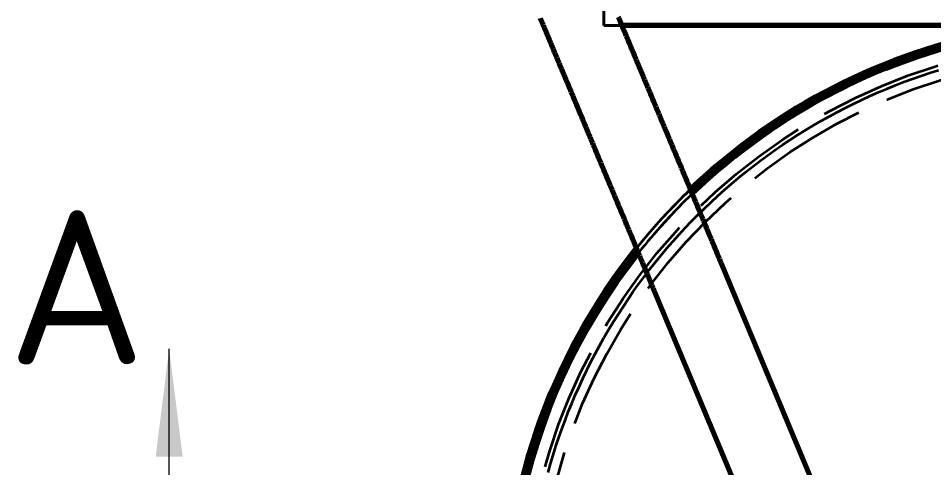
# Model space of a CAD drawing. Header units: millimetres. Extents: x 0 to 2382, y 0 to 420.
# Drawn here: x 121.11 to 150.79, y 138.23 to 152.82 of the extents above; entities that cross this region are included whole.
import ezdxf
from ezdxf.enums import TextEntityAlignment as Align

# ---------------------------------------------------------------- set-up
doc = ezdxf.new("R2010")
doc.units = ezdxf.units.MM
doc.linetypes.add('IRAM-E-TRAZOS', pattern=[5, 4, -1])
for name, color, linetype, lineweight in [('01-VISIBLE', 7, 'CONTINUOUS', 70), ('02-OCULTA', 4, 'IRAM-E-TRAZOS', 35), ('06-TEXTO', 7, 'CONTINUOUS', 25), ('08-FINA', 5, 'CONTINUOUS', 18)]:
    doc.layers.add(name, color=color, linetype=linetype, lineweight=lineweight)
doc.styles.add('ISO3098', font='isocpeur.ttf')

msp = doc.modelspace()

# ---------------------------------------------------------------- hatches: boundary and pattern name
at = {"layer": '08-FINA'}
h = msp.add_hatch(color=7, dxfattribs=at)
h.dxf.hatch_style = 1
h.paths.add_polyline_path([(126, 142.088), (125.563, 138.588), (126.438, 138.588)])

# ---------------------------------------------------------------- linework, layer by layer
at = {"layer": '01-VISIBLE'}
for p, q in [((154.138, 152.588), (140.685, 152.588)), ((147.993, 135.076), (143.91, 144.859)), ((145.824, 134.171), (141.742, 143.954))]:
    msp.add_line(p, q, dxfattribs=at)
for points in [[(141.742, 143.954), (141.722, 144), (141.703, 144.046), (141.684, 144.092), (141.664, 144.139), (141.645, 144.185), (141.626, 144.231), (141.607, 144.277), (141.587, 144.323), (141.568, 144.37), (141.549, 144.416), (141.529, 144.462), (141.51, 144.508), (141.491, 144.555), (141.472, 144.601), (141.452, 144.647), (141.433, 144.693), (141.414, 144.739), (141.394, 144.786), (141.375, 144.832), (141.356, 144.878), (141.337, 144.924), (141.317, 144.971), (141.298, 145.017), (141.279, 145.063), (141.259, 145.109), (141.24, 145.155), (141.221, 145.202), (141.202, 145.248), (141.182, 145.294), (141.163, 145.34), (141.144, 145.387), (141.124, 145.433), (141.105, 145.479), (141.086, 145.525), (141.066, 145.571), (141.047, 145.618), (141.028, 145.664), (141.009, 145.71), (140.989, 145.756), (140.97, 145.803), (140.951, 145.849), (140.931, 145.895), (140.912, 145.941), (140.893, 145.987), (140.874, 146.034), (140.854, 146.08), (140.835, 146.126), (140.816, 146.172), (140.796, 146.219), (140.777, 146.265), (140.758, 146.311), (140.739, 146.357), (140.719, 146.403), (140.7, 146.45), (140.681, 146.496), (140.661, 146.542), (140.642, 146.588), (140.623, 146.634), (140.604, 146.681), (140.584, 146.727), (140.565, 146.773), (140.546, 146.819), (140.526, 146.866), (140.507, 146.912), (140.488, 146.958), (140.468, 147.004), (140.449, 147.05), (140.43, 147.097), (140.411, 147.143), (140.391, 147.189), (140.372, 147.235), (140.353, 147.282), (140.333, 147.328), (140.314, 147.374), (140.295, 147.42), (140.276, 147.466), (140.256, 147.513), (140.237, 147.559), (140.218, 147.605), (140.198, 147.651), (140.179, 147.698), (140.16, 147.744), (140.141, 147.79), (140.121, 147.836), (140.102, 147.882), (140.083, 147.929), (140.063, 147.975), (140.044, 148.021), (140.025, 148.067), (140.005, 148.114), (139.986, 148.16), (139.967, 148.206), (139.948, 148.252), (139.928, 148.298), (139.909, 148.345), (139.89, 148.391), (139.87, 148.437), (139.851, 148.483), (139.832, 148.53), (139.813, 148.576), (139.793, 148.622), (139.774, 148.668), (139.755, 148.714), (139.735, 148.761), (139.716, 148.807), (139.697, 148.853), (139.678, 148.899), (139.658, 148.945), (139.639, 148.992), (139.62, 149.038), (139.6, 149.084), (139.581, 149.13), (139.562, 149.177), (139.543, 149.223), (139.523, 149.269), (139.504, 149.315), (139.485, 149.361), (139.465, 149.408), (139.446, 149.454), (139.427, 149.5), (139.407, 149.546), (139.388, 149.593), (139.369, 149.639), (139.35, 149.685), (139.33, 149.731), (139.311, 149.777), (139.292, 149.824), (139.272, 149.87), (139.253, 149.916), (139.234, 149.962), (139.215, 150.009), (139.195, 150.055), (139.176, 150.101), (139.157, 150.147), (139.137, 150.193), (139.118, 150.24), (139.099, 150.286), (139.08, 150.332), (139.06, 150.378), (139.041, 150.425), (139.022, 150.471), (139.002, 150.517), (138.983, 150.563), (138.964, 150.609), (138.945, 150.656), (138.925, 150.702), (138.906, 150.748), (138.887, 150.794), (138.867, 150.841), (138.848, 150.887), (138.829, 150.933), (138.809, 150.979), (138.79, 151.025), (138.771, 151.072), (138.752, 151.118), (138.732, 151.164), (138.713, 151.21), (138.694, 151.256), (138.674, 151.303), (138.655, 151.349), (138.636, 151.395), (138.617, 151.441), (138.597, 151.488), (138.578, 151.534), (138.559, 151.58), (138.539, 151.626), (138.52, 151.672), (138.501, 151.719), (138.482, 151.765), (138.462, 151.811), (138.443, 151.857), (138.424, 151.904), (138.404, 151.95), (138.385, 151.996), (138.366, 152.042), (138.347, 152.088), (138.327, 152.135), (138.308, 152.181), (138.289, 152.227), (138.269, 152.273), (138.25, 152.32), (138.231, 152.366), (138.211, 152.412), (138.192, 152.458), (138.173, 152.504), (138.154, 152.551), (138.134, 152.597), (138.115, 152.643), (138.096, 152.689), (138.076, 152.736), (138.057, 152.782), (138.038, 152.828)], [(143.91, 144.859), (143.891, 144.905), (143.872, 144.951), (143.852, 144.998), (143.833, 145.044), (143.814, 145.09), (143.795, 145.136), (143.775, 145.182), (143.756, 145.229), (143.737, 145.275), (143.717, 145.321), (143.698, 145.367), (143.679, 145.414), (143.66, 145.46), (143.64, 145.506), (143.621, 145.552), (143.602, 145.598), (143.582, 145.645), (143.563, 145.691), (143.544, 145.737), (143.525, 145.783), (143.505, 145.829), (143.486, 145.876), (143.467, 145.922), (143.447, 145.968), (143.428, 146.014), (143.409, 146.061), (143.389, 146.107), (143.37, 146.153), (143.351, 146.199), (143.332, 146.245), (143.312, 146.292), (143.293, 146.338), (143.274, 146.384), (143.254, 146.43), (143.235, 146.477), (143.216, 146.523), (143.197, 146.569), (143.177, 146.615), (143.158, 146.661), (143.139, 146.708), (143.119, 146.754), (143.1, 146.8), (143.081, 146.846), (143.062, 146.893), (143.042, 146.939), (143.023, 146.985), (143.004, 147.031), (142.984, 147.077), (142.965, 147.124), (142.946, 147.17), (142.927, 147.216), (142.907, 147.262), (142.888, 147.309), (142.869, 147.355), (142.849, 147.401), (142.83, 147.447), (142.811, 147.493), (142.791, 147.54), (142.772, 147.586), (142.753, 147.632), (142.734, 147.678), (142.714, 147.725), (142.695, 147.771), (142.676, 147.817), (142.656, 147.863), (142.637, 147.909), (142.618, 147.956), (142.599, 148.002), (142.579, 148.048), (142.56, 148.094), (142.541, 148.14), (142.521, 148.187), (142.502, 148.233), (142.483, 148.279), (142.464, 148.325), (142.444, 148.372), (142.425, 148.418), (142.406, 148.464), (142.386, 148.51), (142.367, 148.556), (142.348, 148.603), (142.329, 148.649), (142.309, 148.695), (142.29, 148.741), (142.271, 148.788), (142.251, 148.834), (142.232, 148.88), (142.213, 148.926), (142.193, 148.972), (142.174, 149.019), (142.155, 149.065), (142.136, 149.111), (142.116, 149.157), (142.097, 149.204), (142.078, 149.25), (142.058, 149.296), (142.039, 149.342), (142.02, 149.388), (142.001, 149.435), (141.981, 149.481), (141.962, 149.527), (141.943, 149.573), (141.923, 149.62), (141.904, 149.666), (141.885, 149.712), (141.866, 149.758), (141.846, 149.804), (141.827, 149.851), (141.808, 149.897), (141.788, 149.943), (141.769, 149.989), (141.75, 150.036), (141.731, 150.082), (141.711, 150.128), (141.692, 150.174), (141.673, 150.22), (141.653, 150.267), (141.634, 150.313), (141.615, 150.359), (141.595, 150.405), (141.576, 150.451), (141.557, 150.498), (141.538, 150.544), (141.518, 150.59), (141.499, 150.636), (141.48, 150.683), (141.46, 150.729), (141.441, 150.775), (141.422, 150.821), (141.403, 150.867), (141.383, 150.914), (141.364, 150.96), (141.345, 151.006), (141.325, 151.052), (141.306, 151.099), (141.287, 151.145), (141.268, 151.191), (141.248, 151.237), (141.229, 151.283), (141.21, 151.33), (141.19, 151.376), (141.171, 151.422), (141.152, 151.468), (141.133, 151.515), (141.113, 151.561), (141.094, 151.607), (141.075, 151.653), (141.055, 151.699), (141.036, 151.746), (141.017, 151.792), (140.997, 151.838), (140.978, 151.884), (140.959, 151.931), (140.94, 151.977), (140.92, 152.023), (140.901, 152.069), (140.882, 152.115), (140.862, 152.162), (140.843, 152.208), (140.824, 152.254), (140.805, 152.3), (140.785, 152.347), (140.766, 152.393), (140.747, 152.439), (140.727, 152.485), (140.708, 152.531), (140.689, 152.578), (140.67, 152.624), (140.65, 152.67), (140.631, 152.716), (140.612, 152.762), (140.592, 152.809), (140.573, 152.855)]]:
    msp.add_lwpolyline(points, dxfattribs=at)
for radius, start, end in [(19.643, 0.922, 133.7952), (19.5, 0, 133.9572), (19.643, 141.3594, -179.078), (19.5, 141.589, -163.4865)]:
    msp.add_arc((156.5, 133.088), radius, start, end, dxfattribs=at)
at = {"layer": '02-OCULTA'}
for p, q in [((140.1, 165.458), (140.1, 152.588)), ((140.1, 152.588), (140.1, 165.458)), ((140.1, 165.138), (140.1, 152.588)), ((140.1, 165.138), (140.1, 152.588)), ((140.1, 152.588), (140.1, 165.138)), ((140.1, 152.588), (140.1, 153.988)), ((140.685, 152.588), (140.1, 152.588)), ((140.1, 152.588), (172.9, 152.588)), ((172.9, 152.588), (140.1, 152.588)), ((140.1, 152.588), (172.9, 152.588)), ((172.9, 152.588), (140.1, 152.588)), ((140.1, 152.588), (172.9, 152.588)), ((137.954, 139.113), (137.926, 139.123)), ((137.954, 139.113), (137.926, 139.123))]:
    msp.add_line(p, q, dxfattribs=at)
msp.add_lwpolyline([(138.287, 138.07), (138.368, 138.355), (138.453, 138.64), (138.542, 138.922), (138.636, 139.204), (138.734, 139.483), (138.837, 139.762), (138.944, 140.038), (139.055, 140.313), (139.171, 140.586), (139.291, 140.858), (139.415, 141.127), (139.543, 141.394), (139.676, 141.66), (139.813, 141.923), (139.953, 142.184), (140.098, 142.443), (140.247, 142.699), (140.4, 142.954), (140.557, 143.205), (140.718, 143.454), (140.883, 143.701), (141.051, 143.945), (141.224, 144.186), (141.4, 144.425), (141.58, 144.661), (141.763, 144.894), (141.951, 145.124), (142.141, 145.351), (142.336, 145.575), (142.534, 145.796), (142.735, 146.014), (142.94, 146.228), (143.148, 146.44), (143.359, 146.648), (143.574, 146.853), (143.792, 147.054), (144.013, 147.252), (144.237, 147.446), (144.464, 147.637), (144.694, 147.824), (144.927, 148.008), (145.162, 148.188), (145.401, 148.364), (145.642, 148.536), (145.886, 148.705), (146.133, 148.87), (146.382, 149.031), (146.634, 149.188), (146.888, 149.341), (147.144, 149.49), (147.403, 149.634), (147.664, 149.775), (147.927, 149.912), (148.193, 150.045), (148.46, 150.173), (148.729, 150.297), (149.001, 150.417), (149.274, 150.533), (149.549, 150.644), (149.825, 150.751), (150.104, 150.854), (150.384, 150.952), (150.665, 151.046), (150.948, 151.135)], dxfattribs=at)
msp.add_lwpolyline([(138.287, 138.07), (138.368, 138.355), (138.453, 138.64), (138.542, 138.922), (138.636, 139.204), (138.734, 139.483), (138.837, 139.762), (138.944, 140.038), (139.055, 140.313), (139.171, 140.586), (139.291, 140.858), (139.415, 141.127), (139.543, 141.394), (139.676, 141.66), (139.813, 141.923), (139.953, 142.184), (140.098, 142.443), (140.247, 142.699), (140.4, 142.954), (140.557, 143.205), (140.718, 143.454), (140.883, 143.701), (141.051, 143.945), (141.224, 144.186), (141.4, 144.425), (141.58, 144.661), (141.763, 144.894), (141.951, 145.124), (142.141, 145.351), (142.336, 145.575), (142.534, 145.796), (142.735, 146.014), (142.94, 146.228), (143.148, 146.44), (143.359, 146.648), (143.574, 146.853), (143.792, 147.054), (144.013, 147.252), (144.237, 147.446), (144.464, 147.637), (144.694, 147.824), (144.927, 148.008), (145.162, 148.188), (145.401, 148.364), (145.642, 148.536), (145.886, 148.705), (146.133, 148.87), (146.382, 149.031), (146.634, 149.188), (146.888, 149.341), (147.144, 149.49), (147.403, 149.634), (147.664, 149.775), (147.927, 149.912), (148.193, 150.045), (148.46, 150.173), (148.729, 150.297), (149.001, 150.417), (149.274, 150.533), (149.549, 150.644), (149.825, 150.751), (150.104, 150.854), (150.384, 150.952), (150.665, 151.046), (150.948, 151.135)], dxfattribs=at)
for radius in [19.643, 19.5, 19.5, 19.5, 19.025, 19.025, 19.025, 19.025, 19.025, 19.025, 19.025, 19.025, 18.55, 18.55, 18.55, 18.55]:
    msp.add_circle((156.5, 133.088), radius, dxfattribs=at)
for radius, start, end in [(19.643, 133.7952, 141.3594), (19.5, 133.9572, 141.589), (19.53, 162, 18), (19.53, 162, 18), (19.5, 162, 18), (19.5, 162, 18)]:
    msp.add_arc((156.5, 133.088), radius, start, end, dxfattribs=at)
at = {"layer": '08-FINA'}
msp.add_line((126, 133.088), (126, 142.088), dxfattribs=at)

# ---------------------------------------------------------------- texts
at = {"layer": '06-TEXTO', "style": 'ISO3098'}
msp.add_text('A', height=5, dxfattribs=at).set_placement((123, 144.088), align=Align.MIDDLE_CENTER)

doc.saveas('drawing.dxf')
